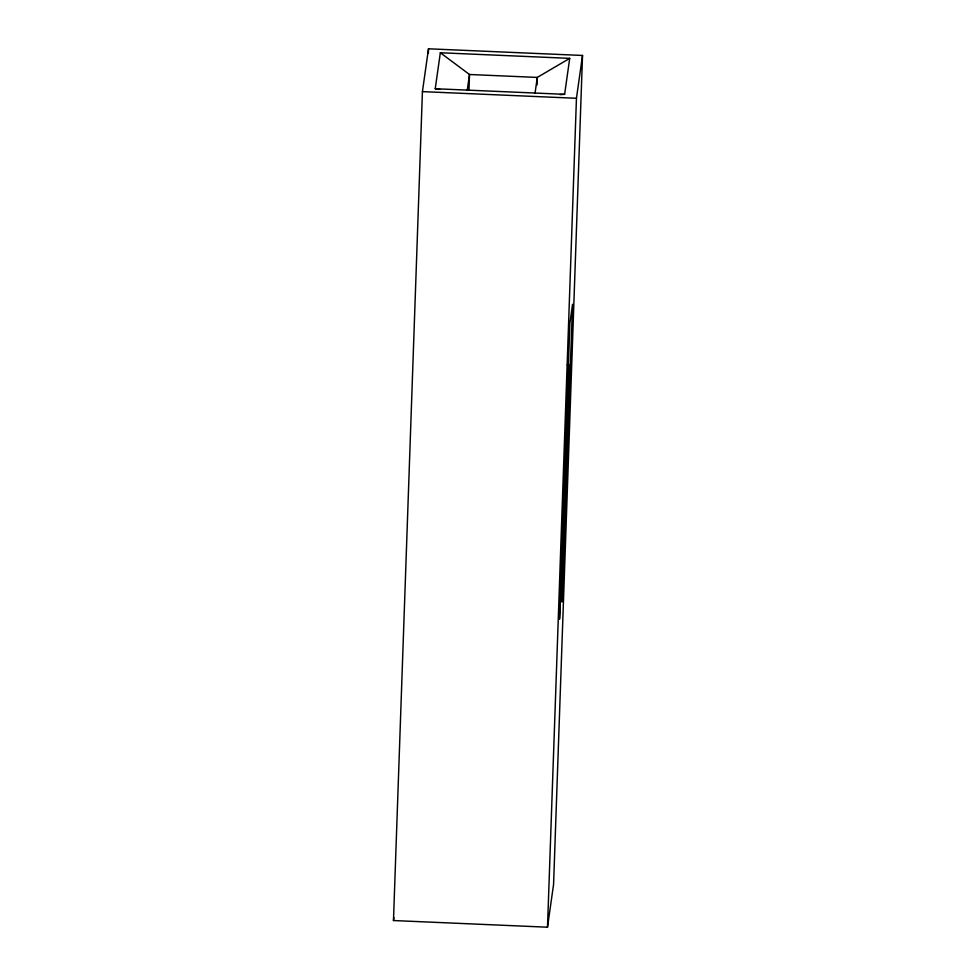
<?xml version="1.0" encoding="UTF-8"?>
<svg xmlns="http://www.w3.org/2000/svg" width="976" height="976" viewBox="0 0 976 976"><rect width="100%" height="100%" fill="white"/><g stroke="black" fill="none" stroke-linecap="round" stroke-linejoin="round"><path stroke-width="1.46" d="M393.474 920.539L422.425 91.622L428.501 48.8L582.526 55.461L553.575 884.378L547.499 927.2L393.474 920.539L393.889 917.586M428.342 53.375L428.501 48.8M468.98 89.707L469.505 74.493L440.335 52.753L435.235 88.731L439.749 89.389M537.02 85.022L537.288 77.421L569.716 58.353L564.616 94.318L560.114 94.611M547.499 927.2L576.45 98.283L582.526 55.461M570.24 365.207L561.969 602.033L572.558 304.28L569.886 323.129L559.541 619.162L568.056 380.616L570.24 365.207L567.263 365.073M467.248 90.439L469.505 74.493L537.288 77.421L535.019 93.367M440.335 52.753L569.716 58.353M435.235 88.731L564.616 94.318M422.425 91.622L576.45 98.283"/></g></svg>
